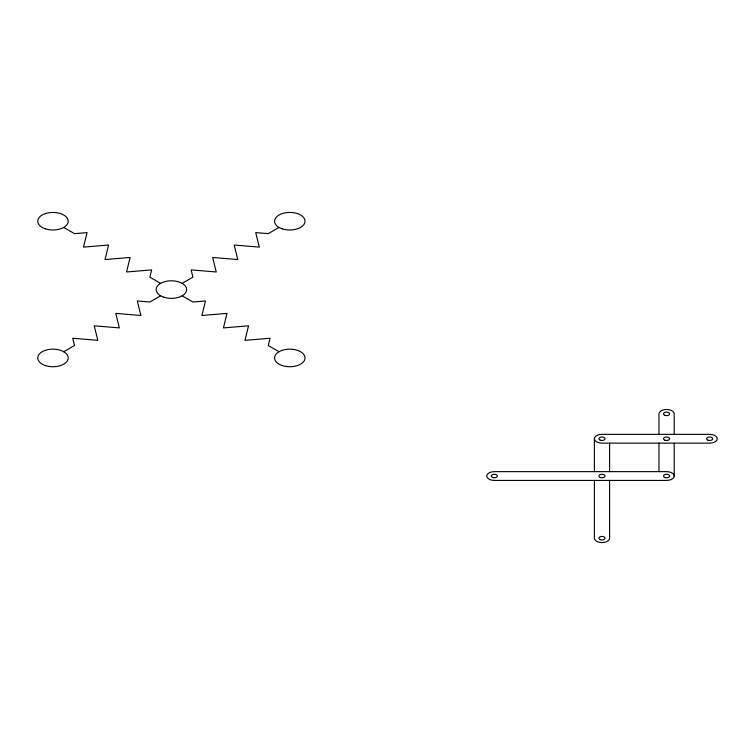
<?xml version="1.0" encoding="UTF-8"?>
<svg xmlns="http://www.w3.org/2000/svg" width="755" height="755" viewBox="0 0 755 755"><rect width="100%" height="100%" fill="white"/><g stroke="black" fill="none" stroke-linecap="round" stroke-linejoin="round"><path stroke-width="1.13" d="M63.741 351.726L74.5 345.516L72.707 338.268L97.829 340.335L94.243 325.83L119.356 327.906L115.77 313.4L140.892 315.477L137.297 300.971L149.858 302.009L160.626 295.79M182.153 283.361L192.921 277.151L191.128 269.894L216.241 271.97L212.655 257.464L237.778 259.541L234.182 245.035L259.305 247.111L255.718 232.606L268.28 233.644L279.039 227.425M63.741 227.425L74.5 233.644L87.061 232.606L83.475 247.111L108.597 245.035L105.002 259.541L130.124 257.464L126.538 271.97L151.651 269.894L149.858 277.151L160.626 283.361M182.153 295.79L192.921 302.009L205.483 300.971L201.887 315.477L227.01 313.4L223.423 327.906L248.537 325.83L244.95 340.335L270.073 338.268L268.28 345.516L279.039 351.726M674.196 434.351L674.196 413.882A7.616 4.398 0 0 0 666.58 409.484A7.616 4.398 0 0 0 658.973 413.882L658.973 434.351M674.196 443.138L674.196 476.037A7.616 4.398 0 0 1 666.58 480.425L494.346 480.425A7.616 4.398 0 0 1 486.73 476.037A7.616 4.398 0 0 1 494.346 471.639L666.58 471.639A7.616 4.398 0 0 1 674.196 476.037M658.973 443.138L658.973 471.639M609.606 443.138L609.606 471.639M609.606 480.425L609.606 538.183A7.616 4.398 0 0 1 601.99 542.581A7.616 4.398 0 0 1 594.383 538.183L594.383 480.425M594.383 438.74A7.616 4.398 0 0 0 601.99 443.138L709.643 443.138A7.616 4.398 0 0 0 717.259 438.74A7.616 4.398 0 0 0 709.643 434.351L601.99 434.351A7.616 4.398 0 0 0 594.383 438.74L594.383 471.639M163.778 297.187A15.223 8.786 0 0 0 186.617 289.58A15.223 8.786 0 0 0 163.778 281.964A15.223 8.786 0 0 0 163.778 297.187M282.191 365.562A15.223 8.786 0 0 0 305.029 357.945A15.223 8.786 0 0 0 282.191 350.329A15.223 8.786 0 0 0 282.191 365.562M45.366 228.822A15.223 8.786 0 0 0 68.195 221.215A15.223 8.786 0 0 0 45.366 213.599A15.223 8.786 0 0 0 45.366 228.822M282.191 228.822A15.223 8.786 0 0 0 305.029 221.215A15.223 8.786 0 0 0 282.191 213.599A15.223 8.786 0 0 0 282.191 228.822M45.366 365.562A15.223 8.786 0 0 0 68.195 357.945A15.223 8.786 0 0 0 45.366 350.329A15.223 8.786 0 0 0 45.366 365.562M600.348 440.222A3.048 1.755 0 0 0 605.038 438.825A3.048 1.755 0 0 0 600.593 437.183A3.048 1.755 0 0 0 600.348 440.222M492.694 477.509A3.048 1.755 0 0 0 497.385 476.122A3.048 1.755 0 0 0 492.949 474.47A3.048 1.755 0 0 0 492.694 477.509M600.348 539.665A3.048 1.755 0 0 0 605.038 538.268A3.048 1.755 0 0 0 600.593 536.626A3.048 1.755 0 0 0 600.348 539.665M600.348 477.509A3.048 1.755 0 0 0 605.038 476.122A3.048 1.755 0 0 0 600.593 474.47A3.048 1.755 0 0 0 600.348 477.509M664.938 477.509A3.048 1.755 0 0 0 669.628 476.122A3.048 1.755 0 0 0 665.193 474.47A3.048 1.755 0 0 0 664.938 477.509M664.938 440.222A3.048 1.755 0 0 0 669.628 438.825A3.048 1.755 0 0 0 665.193 437.183A3.048 1.755 0 0 0 664.938 440.222M707.992 440.222A3.048 1.755 0 0 0 712.682 438.825A3.048 1.755 0 0 0 708.247 437.183A3.048 1.755 0 0 0 707.992 440.222M664.938 415.363A3.048 1.755 0 0 0 669.628 413.966A3.048 1.755 0 0 0 665.193 412.315A3.048 1.755 0 0 0 664.938 415.363"/></g></svg>
